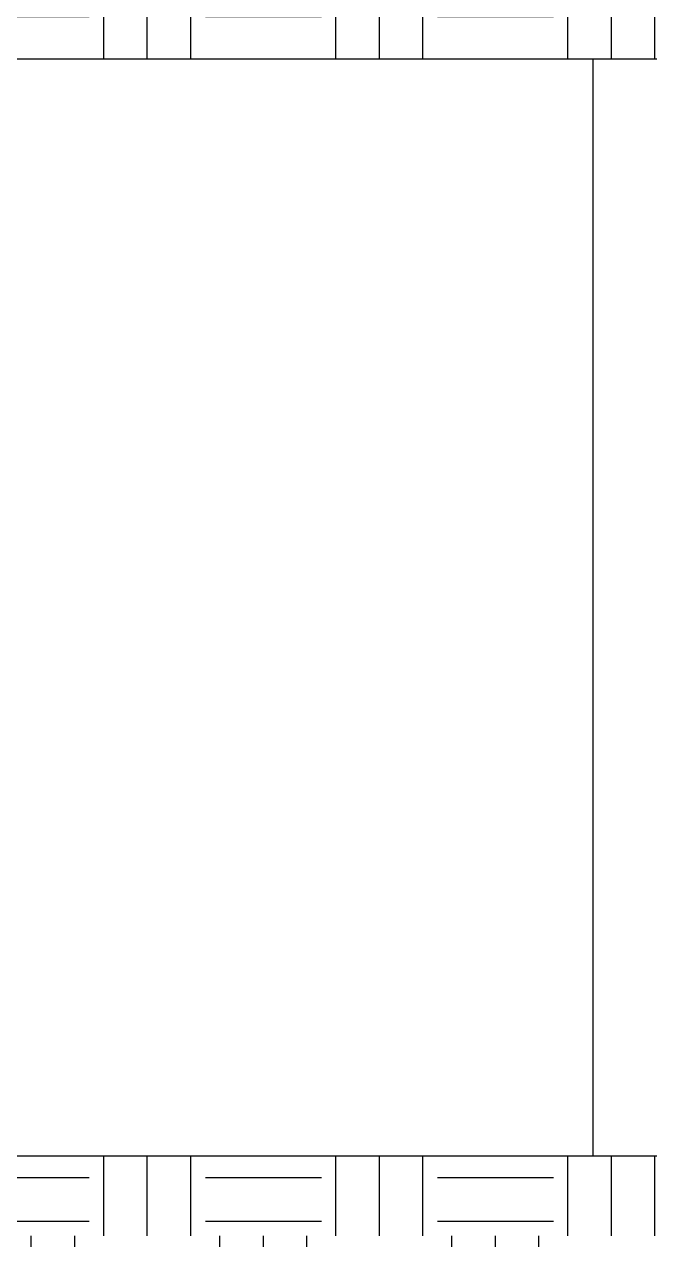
# Model space of a CAD drawing. Header units: millimetres. Extents: x 1251.1 to 1334.1, y 1577.6 to 1641.3.
# Drawn here: x 1272.104 to 1273.815, y 1597.292 to 1600.616 of the extents above; entities that cross this region are included whole.
import ezdxf

# ---------------------------------------------------------------- set-up
doc = ezdxf.new("R2010")
doc.units = ezdxf.units.MM
doc.layers.add('MURATURA', color=140, linetype='Continuous')

msp = doc.modelspace()

# ---------------------------------------------------------------- hatches: boundary and pattern name
at = {"layer": 'MURATURA', "linetype": 'ByBlock'}
h = msp.add_hatch(dxfattribs=at)
h.set_pattern_fill('EARTH', color=2, scale=0.05)
h.set_pattern_definition([(0, (-4.06828, 0), (0.3175, 0.3175), [0.3175, -0.3175]), (0, (-4.06828, 0.11906), (0.3175, 0.3175), [0.3175, -0.3175]), (0, (-4.06828, 0.23813), (0.3175, 0.3175), [0.3175, -0.3175]), (90, (-4.0286, 0.2778), (-0.3175, 0.3175), [0.3175, -0.3175]), (90, (-3.90953, 0.2778), (-0.3175, 0.3175), [0.3175, -0.3175]), (90, (-3.79047, 0.2778), (-0.3175, 0.3175), [0.3175, -0.3175])])
h.paths.add_polyline_path([(1284.4596, 1597.2218), (1284.7596, 1597.2218), (1284.7596, 1597.5218), (1284.4596, 1597.5218), (1279.0346, 1597.5218), (1276.856, 1597.5218), (1274.7796, 1597.5218), (1272.0596, 1597.5218), (1271.7596, 1597.5218), (1271.7596, 1597.2218), (1272.0596, 1597.2218)])
h.paths.add_polyline_path([(1271.7596, 1600.8218), (1271.7596, 1600.5218), (1276.4597, 1600.5218), (1276.4597, 1600.3949), (1276.6097, 1600.3949), (1276.6097, 1600.5218), (1284.7596, 1600.5218), (1284.7596, 1600.8218)])

# ---------------------------------------------------------------- linework, layer by layer
for p, q in [((1271.7596, 1600.5218), (1276.4597, 1600.5218)), ((1273.6596, 1600.5218), (1273.6596, 1597.5218)), ((1272.0596, 1597.5218), (1274.7796, 1597.5218))]:
    msp.add_line(p, q, dxfattribs=at)

doc.saveas('drawing.dxf')
